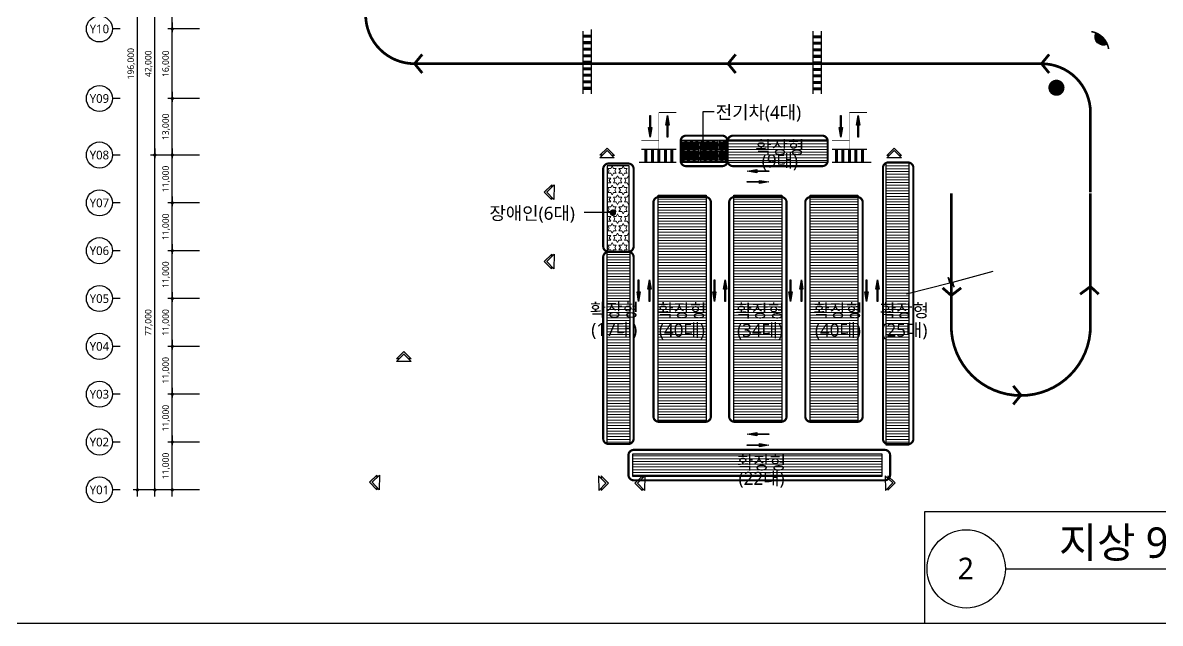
# Model space of a CAD drawing. Header units: millimetres. Extents: x 2220375 to 3855375, y 1113573 to 1649930.
# Drawn here: x 3457875 to 3719333, y 1381830 to 1519921 of the extents above; entities that cross this region are included whole.
import ezdxf
from ezdxf.enums import TextEntityAlignment as Align

# ---------------------------------------------------------------- set-up
doc = ezdxf.new("R2010")
doc.units = ezdxf.units.MM
doc.header["$LTSCALE"] = 10
doc.header["$PDSIZE"] = -10
doc.linetypes.add('HID', pattern=[2, 1.1, -0.9])
doc.linetypes.add('HIDDEN', pattern=[0.375, 0.25, -0.125])
doc.layers.get('0').update_dxf_attribs({"linetype": 'CONTINUOUS'})
doc.layers.get('Defpoints').update_dxf_attribs({"color": 153, "linetype": 'CONTINUOUS'})
for name, color, linetype in [('0-반사경', 3, 'CONTINUOUS'), ('0-주차장라인', 20, 'CONTINUOUS'), ('0_차량경고등', 6, 'CONTINUOUS'), ('3-횡단보도(신설)', 210, 'CONTINUOUS'), ('xref-plan(주동코아 및 부대시설)$0$A-ANNO-ENT', 10, 'CONTINUOUS')]:
    doc.layers.add(name, color=color, linetype=linetype)
for name, color, linetype, lineweight in [('0-주차구획', 7, 'CONTINUOUS', 25), ('A-AXIS-BUBL', 7, 'CONTINUOUS', 25), ('A-DEGN-LINE', 4, 'CONTINUOUS', 25), ('A-DIMS', 7, 'CONTINUOUS', 25), ('A-MKXS-LEAD', 7, 'CONTINUOUS', 25), ('A-XXXX-HATC', 8, 'CONTINUOUS', 18), ('A-XXXX-SYMB', 7, 'CONTINUOUS', 25), ('A-XXXX-TXT1', 3, 'CONTINUOUS', 25), ('A-XXXX-TXT2', 3, 'CONTINUOUS', 25)]:
    doc.layers.add(name, color=color, linetype=linetype, lineweight=lineweight)
doc.styles.add('HY울릉도L', font='')
doc.styles.add('맑은고딕', font='malgun.ttf')
doc.styles.get('HY울릉도L').set_extended_font_data('HYwulM')
doc.dimstyles.new('CDIM', dxfattribs={"dimtxt": 3, "dimasz": 1.5, "dimexe": 2, "dimexo": 1, "dimgap": 1, "dimtad": 1, "dimdec": 0, "dimrnd": 0.5, "dimzin": 0, "dimdsep": 32, "dimlunit": 6, "dimtxsty": 'HY울릉도L', "dimblk1": '_CIDOT', "dimblk2": '_CIDOT', "dimsah": 1, "dimcen": 5.5, "dimclrd": 2, "dimclre": 2, "dimclrt": 7, "dimadec": 0, "dimazin": 0, "dimtfac": 1, "dimtdec": 0, "dimtix": 1, "dimtmove": 2, "dimatfit": 1, "dimldrblk": '_CIDOT', "dimfxl": 1, "dimtolj": 1, "dimtzin": 0, "dimlwd": -1, "dimarcsym": 0})

# ---------------------------------------------------------------- blocks, each defined once
blk = doc.blocks.new('_CIDOT')
at = {"color": 0, "linetype": 'ByBlock'}
blk.add_line((2, 0), (-1, 0), dxfattribs=at)
at = {"color": 0, "linetype": 'ByBlock', "const_width": 0.5}
blk.add_lwpolyline([(-0.25, 0, 1), (0.25, 0, 1)], format="xyb", close=True, dxfattribs=at)
blk = doc.blocks.new('*D7')
at = {"layer": 'A-DIMS', "lineweight": -2, "transparency": 16777216}
for p, q in [((93193, 67121), (85943, 67121)), ((93193, 56121), (85943, 56121))]:
    blk.add_line(p, q, dxfattribs=at)
at = {"layer": 'A-DIMS', "transparency": 16777216}
blk.add_line((86943, 56871), (86943, 66371), dxfattribs=at)
at = {"layer": 'Defpoints', "color": 0, "transparency": 16777216}
for p in [(86943, 67121), (93693, 67121), (93693, 56121)]:
    blk.add_point(p, dxfattribs=at)
at = {"layer": 'A-DIMS', "transparency": 16777216, "xscale": 750, "yscale": 750, "zscale": 750}
for p, rotation in [((86943, 67121), 90), ((86943, 56121), 270)]:
    blk.add_blockref('_CIDOT', p, dxfattribs=dict(at, rotation=rotation))
at = {"layer": 'A-DIMS', "color": 3, "transparency": 16777216, "insert": (85538, 61621), "char_height": 1500, "attachment_point": 5, "rotation": 90, "style": '맑은고딕'}
blk.add_mtext('\\A1;11,000', dxfattribs=at)
blk = doc.blocks.new('*D8')
at = {"layer": 'A-DIMS', "lineweight": -2, "transparency": 16777216}
for p, q in [((93193, 78121), (85943, 78121)), ((93193, 67121), (85943, 67121))]:
    blk.add_line(p, q, dxfattribs=at)
at = {"layer": 'A-DIMS', "transparency": 16777216}
blk.add_line((86943, 67871), (86943, 77371), dxfattribs=at)
at = {"layer": 'Defpoints', "color": 0, "transparency": 16777216}
for p in [(86943, 78121), (93693, 78121), (93693, 67121)]:
    blk.add_point(p, dxfattribs=at)
at = {"layer": 'A-DIMS', "transparency": 16777216, "xscale": 750, "yscale": 750, "zscale": 750}
for p, rotation in [((86943, 78121), 90), ((86943, 67121), 270)]:
    blk.add_blockref('_CIDOT', p, dxfattribs=dict(at, rotation=rotation))
at = {"layer": 'A-DIMS', "color": 3, "transparency": 16777216, "insert": (85538, 72621), "char_height": 1500, "attachment_point": 5, "rotation": 90, "style": '맑은고딕'}
blk.add_mtext('\\A1;11,000', dxfattribs=at)
blk = doc.blocks.new('*D9')
at = {"layer": 'A-DIMS', "lineweight": -2, "transparency": 16777216}
for p, q in [((93193, 89121), (85943, 89121)), ((93193, 78121), (85943, 78121))]:
    blk.add_line(p, q, dxfattribs=at)
at = {"layer": 'A-DIMS', "transparency": 16777216}
blk.add_line((86943, 78871), (86943, 88371), dxfattribs=at)
at = {"layer": 'Defpoints', "color": 0, "transparency": 16777216}
for p in [(86943, 89121), (93693, 89121), (93693, 78121)]:
    blk.add_point(p, dxfattribs=at)
at = {"layer": 'A-DIMS', "transparency": 16777216, "xscale": 750, "yscale": 750, "zscale": 750}
for p, rotation in [((86943, 89121), 90), ((86943, 78121), 270)]:
    blk.add_blockref('_CIDOT', p, dxfattribs=dict(at, rotation=rotation))
at = {"layer": 'A-DIMS', "color": 3, "transparency": 16777216, "insert": (85538, 83621), "char_height": 1500, "attachment_point": 5, "rotation": 90, "style": '맑은고딕'}
blk.add_mtext('\\A1;11,000', dxfattribs=at)
blk = doc.blocks.new('*D10')
at = {"layer": 'A-DIMS', "lineweight": -2, "transparency": 16777216}
for p, q in [((93193, 100121), (85943, 100121)), ((93193, 89121), (85943, 89121))]:
    blk.add_line(p, q, dxfattribs=at)
at = {"layer": 'A-DIMS', "transparency": 16777216}
blk.add_line((86943, 89871), (86943, 99371), dxfattribs=at)
at = {"layer": 'Defpoints', "color": 0, "transparency": 16777216}
for p in [(86943, 100121), (93693, 100121), (93693, 89121)]:
    blk.add_point(p, dxfattribs=at)
at = {"layer": 'A-DIMS', "transparency": 16777216, "xscale": 750, "yscale": 750, "zscale": 750}
for p, rotation in [((86943, 100121), 90), ((86943, 89121), 270)]:
    blk.add_blockref('_CIDOT', p, dxfattribs=dict(at, rotation=rotation))
at = {"layer": 'A-DIMS', "color": 3, "transparency": 16777216, "insert": (85538, 94621), "char_height": 1500, "attachment_point": 5, "rotation": 90, "style": '맑은고딕'}
blk.add_mtext('\\A1;11,000', dxfattribs=at)
blk = doc.blocks.new('*D11')
at = {"layer": 'A-DIMS', "lineweight": -2, "transparency": 16777216}
for p, q in [((93193, 111121), (85943, 111121)), ((93193, 100121), (85943, 100121))]:
    blk.add_line(p, q, dxfattribs=at)
at = {"layer": 'A-DIMS', "transparency": 16777216}
blk.add_line((86943, 100871), (86943, 110371), dxfattribs=at)
at = {"layer": 'Defpoints', "color": 0, "transparency": 16777216}
for p in [(86943, 111121), (93693, 111121), (93693, 100121)]:
    blk.add_point(p, dxfattribs=at)
at = {"layer": 'A-DIMS', "transparency": 16777216, "xscale": 750, "yscale": 750, "zscale": 750}
for p, rotation in [((86943, 111121), 90), ((86943, 100121), 270)]:
    blk.add_blockref('_CIDOT', p, dxfattribs=dict(at, rotation=rotation))
at = {"layer": 'A-DIMS', "color": 3, "transparency": 16777216, "insert": (85538, 105621), "char_height": 1500, "attachment_point": 5, "rotation": 90, "style": '맑은고딕'}
blk.add_mtext('\\A1;11,000', dxfattribs=at)
blk = doc.blocks.new('*D12')
at = {"layer": 'A-DIMS', "lineweight": -2, "transparency": 16777216}
for p, q in [((93193, 122121), (85943, 122121)), ((93193, 111121), (85943, 111121))]:
    blk.add_line(p, q, dxfattribs=at)
at = {"layer": 'A-DIMS', "transparency": 16777216}
blk.add_line((86943, 111871), (86943, 121371), dxfattribs=at)
at = {"layer": 'Defpoints', "color": 0, "transparency": 16777216}
for p in [(86943, 122121), (93693, 122121), (93693, 111121)]:
    blk.add_point(p, dxfattribs=at)
at = {"layer": 'A-DIMS', "transparency": 16777216, "xscale": 750, "yscale": 750, "zscale": 750}
for p, rotation in [((86943, 122121), 90), ((86943, 111121), 270)]:
    blk.add_blockref('_CIDOT', p, dxfattribs=dict(at, rotation=rotation))
at = {"layer": 'A-DIMS', "color": 3, "transparency": 16777216, "insert": (85538, 116621), "char_height": 1500, "attachment_point": 5, "rotation": 90, "style": '맑은고딕'}
blk.add_mtext('\\A1;11,000', dxfattribs=at)
blk = doc.blocks.new('*D13')
at = {"layer": 'A-DIMS', "lineweight": -2, "transparency": 16777216}
for p, q in [((93193, 135121), (85943, 135121)), ((93193, 122121), (85943, 122121))]:
    blk.add_line(p, q, dxfattribs=at)
at = {"layer": 'A-DIMS', "transparency": 16777216}
blk.add_line((86943, 122871), (86943, 134371), dxfattribs=at)
at = {"layer": 'Defpoints', "color": 0, "transparency": 16777216}
for p in [(86943, 135121), (93693, 135121), (93693, 122121)]:
    blk.add_point(p, dxfattribs=at)
at = {"layer": 'A-DIMS', "transparency": 16777216, "xscale": 750, "yscale": 750, "zscale": 750}
for p, rotation in [((86943, 135121), 90), ((86943, 122121), 270)]:
    blk.add_blockref('_CIDOT', p, dxfattribs=dict(at, rotation=rotation))
at = {"layer": 'A-DIMS', "color": 3, "transparency": 16777216, "insert": (85538, 128621), "char_height": 1500, "attachment_point": 5, "rotation": 90, "style": '맑은고딕'}
blk.add_mtext('\\A1;13,000', dxfattribs=at)
blk = doc.blocks.new('*D14')
at = {"layer": 'A-DIMS', "lineweight": -2, "transparency": 16777216}
for p, q in [((93193, 151121), (85943, 151121)), ((93193, 135121), (85943, 135121))]:
    blk.add_line(p, q, dxfattribs=at)
at = {"layer": 'A-DIMS', "transparency": 16777216}
blk.add_line((86943, 135871), (86943, 150371), dxfattribs=at)
at = {"layer": 'Defpoints', "color": 0, "transparency": 16777216}
for p in [(86943, 151121), (93693, 151121), (93693, 135121)]:
    blk.add_point(p, dxfattribs=at)
at = {"layer": 'A-DIMS', "transparency": 16777216, "xscale": 750, "yscale": 750, "zscale": 750}
for p, rotation in [((86943, 151121), 90), ((86943, 135121), 270)]:
    blk.add_blockref('_CIDOT', p, dxfattribs=dict(at, rotation=rotation))
at = {"layer": 'A-DIMS', "color": 3, "transparency": 16777216, "insert": (85538, 143121), "char_height": 1500, "attachment_point": 5, "rotation": 90, "style": '맑은고딕'}
blk.add_mtext('\\A1;16,000', dxfattribs=at)
blk = doc.blocks.new('*D15')
at = {"layer": 'A-DIMS', "lineweight": -2, "transparency": 16777216}
for p, q in [((93193, 164121), (85943, 164121)), ((93193, 151121), (85943, 151121))]:
    blk.add_line(p, q, dxfattribs=at)
at = {"layer": 'A-DIMS', "transparency": 16777216}
blk.add_line((86943, 151871), (86943, 163371), dxfattribs=at)
at = {"layer": 'Defpoints', "color": 0, "transparency": 16777216}
for p in [(86943, 164121), (93693, 164121), (93693, 151121)]:
    blk.add_point(p, dxfattribs=at)
at = {"layer": 'A-DIMS', "transparency": 16777216, "xscale": 750, "yscale": 750, "zscale": 750}
for p, rotation in [((86943, 164121), 90), ((86943, 151121), 270)]:
    blk.add_blockref('_CIDOT', p, dxfattribs=dict(at, rotation=rotation))
at = {"layer": 'A-DIMS', "color": 3, "transparency": 16777216, "insert": (85538, 157621), "char_height": 1500, "attachment_point": 5, "rotation": 90, "style": '맑은고딕'}
blk.add_mtext('\\A1;13,000', dxfattribs=at)
blk = doc.blocks.new('*D23')
at = {"layer": 'A-DIMS', "lineweight": -2, "transparency": 16777216}
for p, q in [((93193, 122121), (81943, 122121)), ((93193, 45121), (81943, 45121))]:
    blk.add_line(p, q, dxfattribs=at)
at = {"layer": 'A-DIMS', "transparency": 16777216}
blk.add_line((82943, 45871), (82943, 121371), dxfattribs=at)
at = {"layer": 'Defpoints', "color": 0, "transparency": 16777216}
for p in [(82943, 122121), (93693, 122121), (93693, 45121)]:
    blk.add_point(p, dxfattribs=at)
at = {"layer": 'A-DIMS', "transparency": 16777216, "xscale": 750, "yscale": 750, "zscale": 750}
for p, rotation in [((82943, 122121), 90), ((82943, 45121), 270)]:
    blk.add_blockref('_CIDOT', p, dxfattribs=dict(at, rotation=rotation))
at = {"layer": 'A-DIMS', "color": 3, "transparency": 16777216, "insert": (81542, 83621), "char_height": 1500, "attachment_point": 5, "rotation": 90, "style": '맑은고딕'}
blk.add_mtext('\\A1;77,000', dxfattribs=at)
blk = doc.blocks.new('*D24')
at = {"layer": 'A-DIMS', "lineweight": -2, "transparency": 16777216}
for p, q in [((93193, 241121), (77943, 241121)), ((93193, 45121), (77943, 45121))]:
    blk.add_line(p, q, dxfattribs=at)
at = {"layer": 'A-DIMS', "transparency": 16777216}
blk.add_line((78943, 45871), (78943, 240371), dxfattribs=at)
at = {"layer": 'Defpoints', "color": 0, "transparency": 16777216}
for p in [(78943, 241121), (93693, 241121), (93693, 45121)]:
    blk.add_point(p, dxfattribs=at)
at = {"layer": 'A-DIMS', "transparency": 16777216, "xscale": 750, "yscale": 750, "zscale": 750}
for p, rotation in [((78943, 241121), 90), ((78943, 45121), 270)]:
    blk.add_blockref('_CIDOT', p, dxfattribs=dict(at, rotation=rotation))
at = {"layer": 'A-DIMS', "color": 3, "transparency": 16777216, "insert": (77538, 143121), "char_height": 1500, "attachment_point": 5, "rotation": 90, "style": '맑은고딕'}
blk.add_mtext('\\A1;196,000', dxfattribs=at)
blk = doc.blocks.new('*D25')
at = {"layer": 'A-DIMS', "lineweight": -2, "transparency": 16777216}
for p, q in [((93193, 56121), (85943, 56121)), ((93193, 45121), (85943, 45121))]:
    blk.add_line(p, q, dxfattribs=at)
at = {"layer": 'A-DIMS', "transparency": 16777216}
blk.add_line((86943, 45871), (86943, 55371), dxfattribs=at)
at = {"layer": 'Defpoints', "color": 0, "transparency": 16777216}
for p in [(86943, 56121), (93693, 56121), (93693, 45121)]:
    blk.add_point(p, dxfattribs=at)
at = {"layer": 'A-DIMS', "transparency": 16777216, "xscale": 750, "yscale": 750, "zscale": 750}
for p, rotation in [((86943, 56121), 90), ((86943, 45121), 270)]:
    blk.add_blockref('_CIDOT', p, dxfattribs=dict(at, rotation=rotation))
at = {"layer": 'A-DIMS', "color": 3, "transparency": 16777216, "insert": (85538, 50621), "char_height": 1500, "attachment_point": 5, "rotation": 90, "style": '맑은고딕'}
blk.add_mtext('\\A1;11,000', dxfattribs=at)
blk = doc.blocks.new('*D26')
at = {"layer": 'A-DIMS', "lineweight": -2, "transparency": 16777216}
for p, q in [((93193, 164121), (81943, 164121)), ((93193, 122121), (81943, 122121))]:
    blk.add_line(p, q, dxfattribs=at)
at = {"layer": 'A-DIMS', "transparency": 16777216}
blk.add_line((82943, 122871), (82943, 163371), dxfattribs=at)
at = {"layer": 'Defpoints', "color": 0, "transparency": 16777216}
for p in [(82943, 164121), (93693, 164121), (93693, 122121)]:
    blk.add_point(p, dxfattribs=at)
at = {"layer": 'A-DIMS', "transparency": 16777216, "xscale": 750, "yscale": 750, "zscale": 750}
for p, rotation in [((82943, 164121), 90), ((82943, 122121), 270)]:
    blk.add_blockref('_CIDOT', p, dxfattribs=dict(at, rotation=rotation))
at = {"layer": 'A-DIMS', "color": 3, "transparency": 16777216, "insert": (81542, 143121), "char_height": 1500, "attachment_point": 5, "rotation": 90, "style": '맑은고딕'}
blk.add_mtext('\\A1;42,000', dxfattribs=at)
blk = doc.blocks.new('A$C1EDD7551')
at = {"layer": 'xref-plan(주동코아 및 부대시설)$0$A-ANNO-ENT'}
blk.add_hatch(color=256, dxfattribs=at).paths.add_polyline_path([(177, 884), (0, 1061), (0, 0), (1061, 0), (884, 177), (177, 177)])
blk.add_lwpolyline([(177, 1237), (1237, 177), (177, 177)], close=True, dxfattribs=at)
blk.add_lwpolyline([(884, 177), (1061, 0), (0, 0), (0, 1061), (177, 884)], dxfattribs=at)
blk = doc.blocks.new('A5')
blk.add_lwpolyline([(-0.075, -8), (-0.075, -5.2), (-0.375, -5.2), (0, -3), (0.375, -5.2), (0.075, -5.2), (0.075, -8)], close=True)
for points in [[(0, -3), (-0.375, -5.2), (0.375, -5.2)], [(-0.075, -5.2), (0.075, -5.2), (-0.075, -8), (0.075, -8)]]:
    blk.add_solid(points)
blk = doc.blocks.new('반사경~')
at = {"layer": '0-반사경'}
blk.add_hatch(color=256, dxfattribs=at).paths.add_polyline_path([(4032, -458, 0.6988236), (797, -458, 0.2071045)])
at = {"layer": '0-반사경', "const_width": 309}
blk.add_lwpolyline([(0, 0, 0.328493), (4829, 0)], format="xyb", dxfattribs=at)
at = {"layer": '0-반사경'}
blk.add_arc((2414, -1050), 1722, 20.10648, 159.89352, dxfattribs=at)
blk = doc.blocks.new('20181222.162417')
at = {"layer": '0_차량경고등', "const_width": 2121}
blk.add_lwpolyline([(0, -1060, 1), (0, 1060, 1)], format="xyb", close=True, dxfattribs=at)
blk = doc.blocks.new('DIM(210222)')
for p, q in [((74943, 151120.6), (73193, 151120.6)), ((74943, 135120.6), (73193, 135120.6)), ((74943, 122120.6), (73193, 122120.6)), ((74943, 111120.6), (73193, 111120.6)), ((74943, 100120.6), (73193, 100120.6)), ((74943, 89120.6), (73193, 89120.6)), ((74943, 78120.6), (73193, 78120.6)), ((74943, 67120.6), (73193, 67120.6)), ((74943, 56120.6), (73193, 56120.6)), ((74943, 45120.6), (73193, 45120.6))]:
    blk.add_line(p, q)
at = {"layer": 'A-AXIS-BUBL', "ltscale": 0.2}
for centre in [(70193, 151120.6), (70193, 135120.6), (70193, 122120.6), (70193, 111120.6), (70193, 100120.6), (70193, 89120.6), (70193, 78120.6), (70193, 67120.6), (70193, 56120.6), (70193, 45120.6)]:
    blk.add_circle(centre, 3000, dxfattribs=at)
at = {"layer": 'A-XXXX-TXT2', "ltscale": 0.2, "style": '맑은고딕'}
for s, p in [('Y10', (70193, 151120.6)), ('Y09', (70193, 135120.6)), ('Y08', (70193, 122120.6)), ('Y07', (70193, 111120.6)), ('Y06', (70193, 100120.6)), ('Y05', (70193, 89120.6)), ('Y04', (70193, 78120.6)), ('Y03', (70193, 67120.6)), ('Y02', (70193, 56120.6)), ('Y01', (70193, 45120.6))]:
    blk.add_text(s, height=2000, dxfattribs=at).set_placement(p, align=Align.MIDDLE)
at = {"layer": 'A-DIMS'}
for p1, p2, distance, picture, middle in [((93693, 45120.6), (93693, 241120.6), 14750, '*D24', (77538.1, 143120.6)), ((93693, 122120.6), (93693, 164120.6), 10750, '*D26', (81542.2, 143120.6)), ((93693, 151120.6), (93693, 164120.6), 6750, '*D15', (85538.1, 157620.6)), ((93693, 135120.6), (93693, 151120.6), 6750, '*D14', (85538.1, 143120.6)), ((93693, 122120.6), (93693, 135120.6), 6750, '*D13', (85538.1, 128620.6)), ((93693, 45120.6), (93693, 122120.6), 10750, '*D23', (81542.2, 83620.6)), ((93693, 111120.6), (93693, 122120.6), 6750, '*D12', (85538.1, 116620.6)), ((93693, 100120.6), (93693, 111120.6), 6750, '*D11', (85538.1, 105620.6)), ((93693, 89120.6), (93693, 100120.6), 6750, '*D10', (85538.1, 94620.6)), ((93693, 78120.6), (93693, 89120.6), 6750, '*D9', (85538.1, 83620.6)), ((93693, 67120.6), (93693, 78120.6), 6750, '*D8', (85538.1, 72620.6)), ((93693, 56120.6), (93693, 67120.6), 6750, '*D7', (85538.1, 61620.6)), ((93693, 45120.6), (93693, 56120.6), 6750, '*D25', (85538.1, 50620.6))]:
    dim = blk.add_aligned_dim(p1=p1, p2=p2, distance=distance, dimstyle='CDIM', override={"dimscale": 500, "dimtxsty": '맑은고딕', "dimclrd": 256, "dimclre": 256, "dimclrt": 3}, dxfattribs=at)
    dim.commit()
    dim.dimension.update_dxf_attribs({"geometry": picture, "text_midpoint": middle})

msp = doc.modelspace()

# ---------------------------------------------------------------- hatches: boundary and pattern name
at = {"layer": 'A-XXXX-HATC'}
h = msp.add_hatch(dxfattribs=at)
h.set_pattern_fill('LINE', color=1, scale=200)
h.set_pattern_definition([(0, (-8e-09, 565592.46), (0, 635), [])])
h.paths.add_polyline_path([(3597442.8, 1467250.2), (3592242.8, 1467250.2), (3592242.8, 1423050.2), (3597442.8, 1423050.2)])
h.paths.add_polyline_path([(3614942.8, 1480300.2), (3603942.8, 1480300.2), (3603942.8, 1428300.2), (3614942.8, 1428300.2)])
h.paths.add_polyline_path([(3632342.8, 1480300.2), (3621342.8, 1480300.2), (3621342.8, 1428300.2), (3632342.8, 1428300.2)])
h.paths.add_polyline_path([(3649842.8, 1480300.2), (3638842.8, 1480300.2), (3638842.8, 1428300.2), (3649842.8, 1428300.2)])
h.paths.add_polyline_path([(3661542.8, 1487800.2), (3656342.8, 1487800.2), (3656342.8, 1422800.2), (3661542.8, 1422800.2)])
h.paths.add_polyline_path([(3642892.8, 1493000.2), (3619492.8, 1493000.2), (3619492.8, 1487800.2), (3642892.8, 1487800.2)])
h.paths.add_polyline_path([(3655342.8, 1420800.2), (3598142.8, 1420800.2), (3598142.8, 1415600.2), (3655342.8, 1415600.2)])
h = msp.add_hatch(dxfattribs=at)
h.set_pattern_fill('EARTH', color=4, scale=100)
h.paths.add_polyline_path([(3609092.8, 1487800.2), (3609092.8, 1492950.2), (3619492.8, 1493000.2), (3619492.8, 1487800.2)])
h = msp.add_hatch(dxfattribs=at)
h.set_pattern_fill('STARS', color=5, scale=200)
h.set_pattern_definition([(0, (-450, 500), (0, 1099.85226), [635, -635]), (60, (-450, 500), (-952.5, 549.92613), [635, -635]), (120, (-132.5, 1049.9), (-952.5, -549.92613), [635, -635])])
h.paths.add_polyline_path([(3592242.8, 1467250.2), (3597242.8, 1467250.2), (3597242.8, 1487050.2), (3592242.8, 1487050.2)])

# ---------------------------------------------------------------- linework, layer by layer
msp.add_line((3060374.8, 1381829.6), (3779124.8, 1381829.6))
at = {"layer": '0-주차구획', "linetype": 'HIDDEN', "ltscale": 800, "const_width": 500}
for points in [[(3609092.8, 1488200.2), (3609092.8, 1492700.2, -0.41421356), (3610342.8, 1493950.2), (3618642.8, 1493950.2, -0.41421356), (3619892.8, 1492700.2), (3619892.8, 1488200.2, -0.41421356), (3618642.8, 1486950.2), (3610342.8, 1486950.2, -0.41421356)], [(3619892.8, 1488200.2), (3619892.8, 1492700.2, -0.41421356), (3621142.8, 1493950.2), (3641642.8, 1493950.2, -0.41421356), (3642892.8, 1492700.2), (3642892.8, 1488200.2, -0.41421356), (3641642.8, 1486950.2), (3621142.8, 1486950.2, -0.41421356)], [(3592542.8, 1467250.2), (3597042.8, 1467250.2, 0.41421356), (3598292.8, 1468500.2), (3598292.8, 1486300.2, 0.41421356), (3597042.8, 1487550.2), (3592542.8, 1487550.2, 0.41421356), (3591292.8, 1486300.2), (3591292.8, 1468500.2, 0.41421356)], [(3656842.8, 1487800.2), (3661342.8, 1487800.2, -0.41421356), (3662592.8, 1486550.2), (3662592.8, 1424250.2, -0.41421356), (3661342.8, 1423000.2), (3656842.8, 1423000.2, -0.41421356), (3655592.8, 1424250.2), (3655592.8, 1486550.2, -0.41421356)], [(3604092.8, 1479850.2), (3614792.8, 1479850.2, -0.41421356), (3616042.8, 1478600.2), (3616042.8, 1429400.2, -0.41421356), (3614792.8, 1428150.2), (3604092.8, 1428150.2, -0.41421356), (3602842.8, 1429400.2), (3602842.8, 1478600.2, -0.41421356)], [(3621492.8, 1479850.2), (3632192.8, 1479850.2, -0.41421356), (3633442.8, 1478600.2), (3633442.8, 1429400.2, -0.41421356), (3632192.8, 1428150.2), (3621492.8, 1428150.2, -0.41421356), (3620242.8, 1429400.2), (3620242.8, 1478600.2, -0.41421356)], [(3638992.8, 1479850.2), (3649692.8, 1479850.2, -0.41421356), (3650942.8, 1478600.2), (3650942.8, 1429400.2, -0.41421356), (3649692.8, 1428150.2), (3638992.8, 1428150.2, -0.41421356), (3637742.8, 1429400.2), (3637742.8, 1478600.2, -0.41421356)], [(3592542.8, 1467250.2), (3597042.8, 1467250.2, -0.41421356), (3598292.8, 1466000.2), (3598292.8, 1424300.2, -0.41421356), (3597042.8, 1423050.2), (3592542.8, 1423050.2, -0.41421356), (3591292.8, 1424300.2), (3591292.8, 1466000.2, -0.41421356)], [(3597092.8, 1415950.2), (3597092.8, 1420450.2, -0.41421356), (3598342.8, 1421700.2), (3655992.8, 1421700.2, -0.41421356), (3657242.8, 1420450.2), (3657242.8, 1415950.2, -0.41421356), (3655992.8, 1414700.2), (3598342.8, 1414700.2, -0.41421356)]]:
    msp.add_lwpolyline(points, format="xyb", close=True, dxfattribs=at)
at = {"layer": '0-주차장라인', "color": 7, "ltscale": 100, "const_width": 200}
for points in [[(3604092.8, 1499281.6), (3608092.8, 1499281.6)], [(3647892.8, 1499281.6), (3651892.8, 1499281.6)], [(3604092.8, 1492800.2), (3600092.8, 1492800.2)], [(3647892.8, 1492800.2), (3643892.8, 1492800.2)]]:
    msp.add_lwpolyline(points, dxfattribs=at)
at = {"layer": '0-주차장라인', "ltscale": 100, "const_width": 100}
for points in [[(3604092.8, 1490800.2), (3604092.8, 1499281.6)], [(3647892.8, 1499281.6), (3647892.8, 1490800.2)]]:
    msp.add_lwpolyline(points, dxfattribs=at)
at = {"layer": '3-횡단보도(신설)'}
for p, q in [((3586592.8, 1518000.2), (3586592.8, 1503600.2)), ((3588592.8, 1503600.2), (3588592.8, 1518400.2)), ((3639492.8, 1518000.2), (3639492.8, 1503600.2)), ((3641492.8, 1503600.2), (3641492.8, 1518000.2)), ((3608092.8, 1490800.2), (3600092.8, 1490800.2)), ((3651892.8, 1490800.2), (3643892.8, 1490800.2)), ((3608092.8, 1487800.2), (3599592.8, 1487800.2)), ((3652892.8, 1487800.2), (3643892.8, 1487800.2))]:
    msp.add_line(p, q, dxfattribs=at)
at = {"layer": '3-횡단보도(신설)', "const_width": 700, "flags": 128}
for points in [[(3586592.8, 1516835.9), (3588592.8, 1516835.9)], [(3639492.8, 1516700.2), (3641492.8, 1516700.2)], [(3586592.8, 1515335.9), (3588592.8, 1515335.9)], [(3586592.8, 1513835.9), (3588592.8, 1513835.9)], [(3639492.8, 1515200.2), (3641492.8, 1515200.2)], [(3639492.8, 1513700.2), (3641492.8, 1513700.2)], [(3586592.8, 1512335.9), (3588592.8, 1512335.9)], [(3639492.8, 1512200.2), (3641492.8, 1512200.2)], [(3586592.8, 1510835.9), (3588592.8, 1510835.9)], [(3586592.8, 1509335.9), (3588592.8, 1509335.9)], [(3639492.8, 1510700.2), (3641492.8, 1510700.2)], [(3639492.8, 1509200.2), (3641492.8, 1509200.2)], [(3586592.8, 1507835.9), (3588592.8, 1507835.9)], [(3586592.8, 1506335.9), (3588592.8, 1506335.9)], [(3639492.8, 1507700.2), (3641492.8, 1507700.2)], [(3639492.8, 1506200.2), (3641492.8, 1506200.2)], [(3586592.8, 1504835.9), (3588592.8, 1504835.9)], [(3639492.8, 1504700.2), (3641492.8, 1504700.2)], [(3601092.8, 1487800.2), (3601092.8, 1490800.2)], [(3602592.8, 1487800.2), (3602592.8, 1490800.2)], [(3604092.8, 1487800.2), (3604092.8, 1490800.2)], [(3605592.8, 1487800.2), (3605592.8, 1490800.2)], [(3607092.8, 1487800.2), (3607092.8, 1490800.2)], [(3644892.8, 1487800.2), (3644892.8, 1490800.2)], [(3646392.8, 1487800.2), (3646392.8, 1490800.2)], [(3647892.8, 1487800.2), (3647892.8, 1490800.2)], [(3649392.8, 1487800.2), (3649392.8, 1490800.2)], [(3650892.8, 1487800.2), (3650892.8, 1490800.2)]]:
    msp.add_lwpolyline(points, dxfattribs=at)
at = {"layer": 'A-DEGN-LINE', "color": 4, "linetype": 'HID', "ltscale": 200, "const_width": 625}
msp.add_lwpolyline([(3619992.8, 1510500.2), (3547942.8, 1510500.2, -0.41421356), (3536692.8, 1521750.2), (3536692.8, 1540300.2)], format="xyb", dxfattribs=at)
msp.add_lwpolyline([(3549694.8, 1508357.3), (3547942.8, 1510500.2), (3549694.8, 1512643.1)], dxfattribs=at)
at = {"layer": 'A-DEGN-LINE', "color": 2, "const_width": 625}
for points in [[(3621744.8, 1508357.5), (3619992.8, 1510500.3), (3621744.8, 1512643.2)], [(3693794.8, 1508357.5), (3692042.8, 1510500.3), (3693794.8, 1512643.2)], [(3673578.4, 1458952.3), (3671292.8, 1457200.4), (3669292.7, 1458952.3)], [(3705193.7, 1457500), (3703292.8, 1459251.9), (3700908, 1457500)], [(3685540.9, 1436430.7), (3687292.8, 1434287.9), (3685540.9, 1432145)]]:
    msp.add_lwpolyline(points, dxfattribs=at)
at = {"layer": 'A-DEGN-LINE', "color": 2, "ltscale": 200, "const_width": 625}
for points in [[(3619992.8, 1510500.2), (3692042.8, 1510500.2, -0.41421356), (3703292.8, 1499250.2), (3703292.8, 1480900.2)], [(3703292.8, 1480700.2), (3703292.8, 1450200.2, -0.41421356), (3687292.8, 1434200.2, -0.41421356), (3671292.8, 1450200.2), (3671292.8, 1480700.2)]]:
    msp.add_lwpolyline(points, format="xyb", dxfattribs=at)
at = {"layer": 'A-DEGN-LINE', "color": 2}
msp.add_lwpolyline([(3660983.6, 1457612), (3670930.6, 1460103.1), (3670607.1, 1461310.6), (3671978.6, 1459089.9), (3671655.1, 1460297.3), (3680952.1, 1462788.4)], dxfattribs=at)
at = {"layer": 'A-MKXS-LEAD'}
for p, q in [((3614261.7, 1499518), (3616761.7, 1499518)), ((3614261.7, 1489316.1), (3614261.7, 1499503.2)), ((3593492.1, 1476314.2), (3586908.6, 1476314.2))]:
    msp.add_line(p, q, dxfattribs=at)
at = {"layer": 'A-MKXS-LEAD', "const_width": 750}
for points in [[(3614261.7, 1488941.1, -1), (3614261.7, 1489691.1, -1)], [(3593521.9, 1475868.2, 1), (3593521.9, 1476618.2, 1)]]:
    msp.add_lwpolyline(points, format="xyb", close=True, dxfattribs=at)
at = {"layer": 'A-XXXX-SYMB'}
msp.add_line((3683746.3, 1394329.6), (3779124.8, 1394329.6), dxfattribs=at)
msp.add_circle((3674746.3, 1394329.6), 9000, dxfattribs=at)
at = {"layer": 'Defpoints'}
for points in [[(3779124.8, 1649929.6), (3419749.8, 1649929.6), (3419749.8, 1381829.6), (3665210.5, 1381829.6), (3665210.5, 1407493.2), (3779124.8, 1407493.2)], [(3619492.8, 1493000.2), (3642892.8, 1493000.2), (3642892.8, 1487800.2), (3619492.8, 1487800.2)], [(3656342.8, 1487800.2), (3661542.8, 1487800.2), (3661542.8, 1422800.2), (3656342.8, 1422800.2)], [(3603942.8, 1480300.2), (3614942.8, 1480300.2), (3614942.8, 1428300.2), (3603942.8, 1428300.2)], [(3621342.8, 1480300.2), (3632342.8, 1480300.2), (3632342.8, 1428300.2), (3621342.8, 1428300.2)], [(3638842.8, 1480300.2), (3649842.8, 1480300.2), (3649842.8, 1428300.2), (3638842.8, 1428300.2)], [(3592242.8, 1467250.2), (3597442.8, 1467250.2), (3597442.8, 1423050.2), (3592242.8, 1423050.2)], [(3598142.8, 1420800.2), (3655342.8, 1420800.2), (3655342.8, 1415600.2), (3598142.8, 1415600.2)]]:
    msp.add_lwpolyline(points, close=True, dxfattribs=at)
for points in [[(3609092.8, 1487800.2), (3609092.8, 1492950.2, 0.44576086), (3609092.8, 1492950.2), (3619492.8, 1493000.2, 0.8277118), (3619492.8, 1493000.2), (3619492.8, 1487800.2, 0.66817864), (3619492.8, 1487800.2), (3609092.8, 1487800.2, 0.66817864)], [(3592242.8, 1467250.2), (3597242.8, 1467250.2, -0.66817864), (3597242.8, 1467250.2), (3597242.8, 1487050.2, -0.66817864), (3597242.8, 1487050.2), (3592242.8, 1487050.2, -0.66817835), (3592242.8, 1487050.2), (3592242.8, 1467250.2, -0.66817835)]]:
    msp.add_lwpolyline(points, format="xyb", close=True, dxfattribs=at)

# ---------------------------------------------------------------- block references
msp.add_blockref('DIM(210222)', (3405299.8, 1367379.6))
at = {"layer": '0-반사경', "color": 0, "xscale": -1.166351280033113, "yscale": 1.166351280033113, "zscale": 1.166351280033113, "rotation": 134.9999999999999}
msp.add_blockref('반사경~', (3703478, 1517876.2), dxfattribs=at)
at = {"layer": '0_차량경고등', "xscale": 0.8750000012471518, "yscale": 0.8750000012471518, "zscale": 0.8750000012471518}
msp.add_blockref('20181222.162417', (3695473.1, 1504969.5), dxfattribs=at)
at = {"layer": 'A-XXXX-SYMB', "xscale": 1000, "yscale": 1000, "zscale": 1000}
for p, rotation in [((3602092.8, 1490600.2), 180), ((3645892.8, 1490600.2), 180), ((3621392.8, 1485800.2), 90), ((3632392.8, 1483300.2), 270), ((3599442.8, 1452818.9), 180), ((3616842.8, 1452818.9), 180), ((3634342.8, 1452821.6), 180), ((3651842.8, 1452818.9), 180), ((3621392.8, 1425300.2), 90), ((3632392.8, 1422800.2), 270)]:
    msp.add_blockref('A5', p, dxfattribs=dict(at, rotation=rotation))
for p in [(3606092.8, 1501600.2), (3649892.8, 1501600.2), (3601942.8, 1463818.9), (3619342.8, 1463818.9), (3636842.8, 1463821.6), (3654342.8, 1463818.9)]:
    msp.add_blockref('A5', p, dxfattribs=at)
at = {"layer": 'xref-plan(주동코아 및 부대시설)$0$A-ANNO-ENT'}
for p, xscale, yscale, zscale, rotation in [((3592192.8, 1491112.4), 2.246331026441421, 2.246331026441421, 2.246331026441421, 224.3704918655701), ((3658168.8, 1491075.5), 2.246331026441421, 2.246331026441421, 2.246331026441421, 224.9999999999999), ((3577746.4, 1480962.7), 2.246331026441421, 2.246331026441421, 2.246331026441421, 314.3704918655702), ((3577746.4, 1465037.7), 2.246331026441421, 2.246331026441421, 2.246331026441421, 314.3704918655702), ((3545455.3, 1444297.9), 2.246331026441422, 2.246331026441422, 2.246331026441422, 224.9999999999999), ((3537591.4, 1414250.2), 2.246331026441421, 2.246331026441421, 2.246331026441421, 314.3704918655702), ((3592494.3, 1414050.2), -2.246331026441421, 2.246331026441421, 2.246331026441421, 45.62950813442986), ((3598591.4, 1414050.2), 2.246331026441421, 2.246331026441421, 2.246331026441421, 314.3704918655702), ((3658394.3, 1414100.2), -2.246331026441421, 2.246331026441421, 2.246331026441421, 45.62950813442986)]:
    msp.add_blockref('A$C1EDD7551', p, dxfattribs=dict(at, xscale=xscale, yscale=yscale, zscale=zscale, rotation=rotation))

# ---------------------------------------------------------------- texts
at = {"layer": 'A-XXXX-TXT1', "style": '맑은고딕'}
msp.add_text('지상 9층 주차계획도', height=7000, dxfattribs=at).set_placement((3776266.8, 1394782.4), align=Align.BOTTOM_RIGHT)
msp.add_text('2', height=5000, dxfattribs=at).set_placement((3674630.8, 1394436.4), align=Align.MIDDLE)
at = {"layer": 'A-XXXX-TXT2', "style": '맑은고딕'}
for s, p in [('전기차(4대)', (3617158.3, 1499322.7)), ('장애인(6대)', (3565147.2, 1476118.9))]:
    msp.add_text(s, height=3000, dxfattribs=at).set_placement(p, align=Align.MIDDLE_LEFT)
for s, p in [('확장형', (3631904.6, 1491305.9)), ('(9대)', (3631904.6, 1488155.9)), ('확장형', (3593838.5, 1453883.7)), ('확장형', (3609382.3, 1453754.8)), ('확장형', (3627346.2, 1453704)), ('확장형', (3645246.2, 1453754.8)), ('확장형', (3660524.3, 1453754.8)), ('(17대)', (3593838.5, 1449383.7)), ('(40대)', (3609382.3, 1449254.8)), ('(40대)', (3645246.2, 1449254.8)), ('(25대)', (3660524.3, 1449254.8)), ('(34대)', (3627346.2, 1449204)), ('확장형', (3627699.1, 1418747.7)), ('(22대)', (3627699.1, 1415147.7))]:
    msp.add_text(s, height=3000, dxfattribs=at).set_placement(p, align=Align.MIDDLE_CENTER)

doc.saveas('drawing.dxf')
